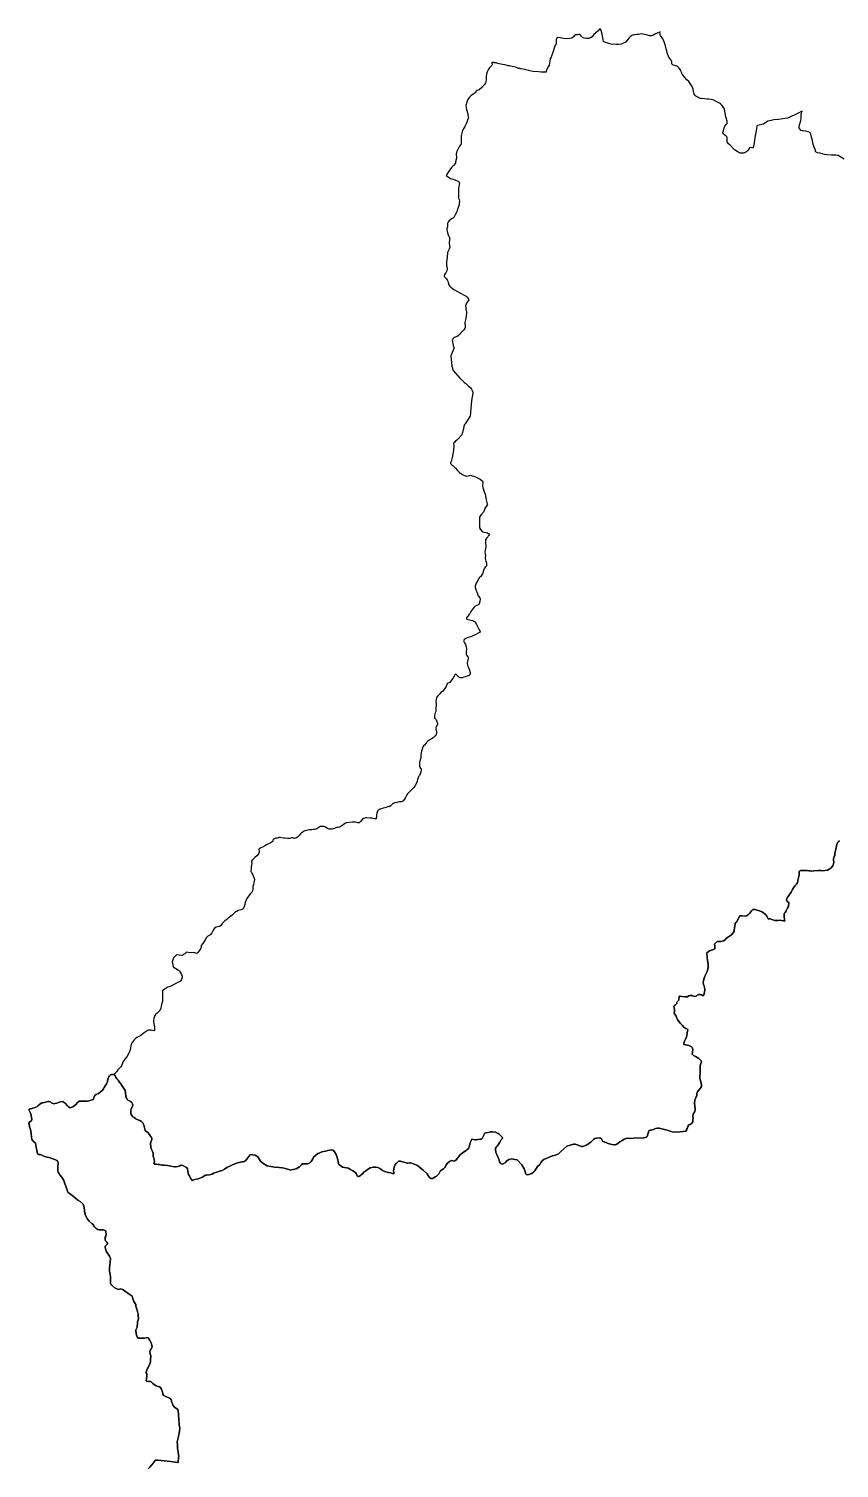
# Model space of a CAD drawing. Header units: millimetres. Extents: x 163919 to 195198, y 430116 to 478891.
# Drawn here: x 167481 to 176053, y 463672 to 478891 of the extents above; entities that cross this region are included whole.
import ezdxf

# ---------------------------------------------------------------- set-up
doc = ezdxf.new("R2010")
doc.units = ezdxf.units.MM
for name, color, linetype in [('#SK02', 6, 'Continuous'), ('#SK03', 2, 'Continuous'), ('#SK04', 2, 'Continuous')]:
    doc.layers.add(name, color=color, linetype=linetype)

msp = doc.modelspace()

# ---------------------------------------------------------------- linework, layer by layer
at = {"layer": '#SK02'}
msp.add_lwpolyline([(176056, 470306), (176047, 470300), (176039, 470292), (176033, 470277), (176026, 470253), (176014, 470201), (176008, 470174), (176005, 470152), (176001, 470138), (175992, 470116), (175992, 470103), (175995, 470078), (175992, 470063), (175984, 470040), (175969, 470019), (175947, 470005), (175929, 469996), (175905, 469990), (175881, 469988), (175857, 469991), (175832, 469992), (175786, 469987), (175764, 469986), (175746, 469987), (175732, 469989), (175714, 469992), (175679, 469992), (175645, 469992), (175635, 469989), (175630, 469982), (175630, 469963), (175629, 469941), (175619, 469904), (175612, 469861), (175601, 469846), (175583, 469828), (175570, 469808), (175559, 469790), (175545, 469761), (175520, 469727), (175502, 469704), (175497, 469683), (175501, 469665), (175521, 469653), (175518, 469612), (175507, 469592), (175494, 469571), (175491, 469567), (175483, 469547), (175472, 469538), (175469, 469530), (175469, 469524), (175472, 469502), (175475, 469475), (175478, 469457), (175463, 469461), (175444, 469464), (175429, 469466), (175408, 469464), (175371, 469464), (175342, 469473), (175321, 469479), (175304, 469481), (175300, 469481), (175295, 469494), (175288, 469509), (175270, 469530), (175257, 469542), (175236, 469556), (175211, 469565), (175196, 469569), (175164, 469578), (175151, 469580), (175140, 469578), (175125, 469566), (175117, 469554), (175105, 469536), (175093, 469527), (175090, 469522), (175072, 469511), (175047, 469508), (175023, 469513), (175007, 469514), (175002, 469512), (175000, 469508), (174990, 469493), (174966, 469447), (174960, 469441), (174953, 469431), (174949, 469407), (174943, 469358), (174943, 469348), (174914, 469310), (174883, 469289), (174873, 469284), (174859, 469273), (174846, 469260), (174828, 469248), (174800, 469242), (174777, 469242), (174767, 469241), (174759, 469237), (174747, 469228), (174737, 469217), (174735, 469213), (174736, 469191), (174736, 469164), (174724, 469158), (174701, 469150), (174690, 469146), (174680, 469142), (174666, 469131), (174654, 469122), (174652, 469113), (174652, 469099), (174656, 469086), (174656, 469070), (174659, 469046), (174666, 468997), (174667, 468966), (174665, 468950), (174658, 468924), (174633, 468874), (174622, 468843), (174616, 468823), (174613, 468808), (174616, 468788), (174625, 468770), (174629, 468762), (174630, 468725), (174622, 468672), (174615, 468667), (174596, 468676), (174590, 468679), (174582, 468681), (174578, 468682), (174569, 468681), (174561, 468678), (174552, 468672), (174536, 468658), (174511, 468663), (174496, 468669), (174476, 468669), (174463, 468666), (174443, 468657), (174424, 468657), (174391, 468659), (174362, 468664), (174359, 468663), (174356, 468622), (174333, 468596), (174337, 468591), (174334, 468586), (174327, 468578), (174321, 468572), (174310, 468564), (174307, 468561), (174305, 468557), (174304, 468554), (174304, 468553), (174311, 468525), (174311, 468518), (174310, 468499), (174308, 468492), (174306, 468485), (174327, 468453), (174335, 468429), (174343, 468416), (174357, 468395), (174374, 468375), (174395, 468352), (174411, 468335), (174429, 468322), (174451, 468309), (174448, 468288), (174446, 468278), (174441, 468245), (174432, 468216), (174425, 468203), (174415, 468186), (174409, 468165), (174409, 468153), (174428, 468149), (174463, 468142), (174489, 468129), (174501, 468117), (174503, 468094), (174501, 468076), (174498, 468051), (174503, 468043), (174512, 468036), (174532, 468025), (174551, 468015), (174569, 468004), (174583, 467991), (174596, 467975), (174592, 467961), (174583, 467930), (174583, 467918), (174583, 467863), (174581, 467845), (174577, 467821), (174577, 467807), (174579, 467791), (174585, 467773), (174593, 467740), (174597, 467723), (174595, 467708), (174584, 467686), (174560, 467662), (174554, 467651), (174548, 467635), (174546, 467621), (174542, 467604), (174536, 467591), (174525, 467564), (174521, 467533), (174526, 467501), (174531, 467468), (174525, 467444), (174509, 467414), (174504, 467392), (174507, 467370), (174506, 467355), (174506, 467334), (174493, 467321), (174477, 467308), (174462, 467302), (174451, 467286), (174447, 467270), (174439, 467252), (174436, 467241), (174431, 467237), (174424, 467236), (174404, 467234), (174369, 467228), (174338, 467227), (174287, 467229), (174234, 467246), (174176, 467260), (174148, 467267), (174130, 467268), (174111, 467263), (174088, 467255), (174063, 467248), (174052, 467245), (174045, 467244), (174040, 467240), (174031, 467216), (174021, 467180), (174016, 467173), (173988, 467164), (173879, 467163), (173837, 467160), (173817, 467161), (173799, 467159), (173780, 467152), (173754, 467135), (173734, 467122), (173711, 467106), (173694, 467096), (173682, 467091), (173675, 467090), (173647, 467095), (173609, 467106), (173549, 467129), (173544, 467142), (173538, 467154), (173529, 467163), (173515, 467164), (173485, 467163), (173468, 467158), (173455, 467148), (173431, 467124), (173390, 467094), (173353, 467076), (173338, 467072), (173327, 467074), (173299, 467086), (173285, 467091), (173272, 467096), (173261, 467099), (173241, 467098), (173221, 467093), (173182, 467082), (173167, 467075), (173109, 467021), (173083, 466997), (173052, 466983), (173022, 466974), (173002, 466967), (172953, 466948), (172927, 466935), (172914, 466925), (172902, 466909), (172887, 466884), (172863, 466861), (172832, 466816), (172819, 466801), (172801, 466787), (172758, 466774), (172741, 466776), (172736, 466796), (172719, 466838), (172697, 466879), (172646, 466932), (172621, 466937), (172589, 466943), (172558, 466938), (172533, 466918), (172523, 466904), (172500, 466891), (172491, 466888), (172479, 466889), (172470, 466893), (172466, 466900), (172460, 466910), (172452, 466939), (172441, 466964), (172431, 466988), (172421, 467011), (172418, 467042), (172419, 467055), (172424, 467066), (172435, 467079), (172462, 467118), (172475, 467140), (172487, 467155), (172490, 467165), (172489, 467173), (172474, 467186), (172455, 467203), (172447, 467211), (172419, 467224), (172387, 467229), (172364, 467228), (172342, 467223), (172316, 467217), (172306, 467215), (172297, 467207), (172293, 467192), (172285, 467171), (172277, 467159), (172271, 467151), (172254, 467153), (172230, 467149), (172212, 467146), (172201, 467145), (172186, 467147), (172166, 467153), (172164, 467145), (172156, 467126), (172151, 467113), (172142, 467082), (172140, 467071), (172134, 467057), (172113, 467037), (172108, 467032), (172069, 467006), (172039, 466981), (172019, 466955), (171999, 466931), (171989, 466923), (171978, 466920), (171965, 466922), (171953, 466925), (171944, 466923), (171932, 466916), (171906, 466895), (171895, 466881), (171887, 466864), (171880, 466852), (171867, 466838), (171841, 466821), (171832, 466813), (171825, 466800), (171817, 466784), (171792, 466760), (171780, 466752), (171764, 466741), (171756, 466736), (171742, 466736), (171732, 466737), (171717, 466751), (171712, 466757), (171693, 466784), (171654, 466822), (171615, 466857), (171606, 466863), (171586, 466876), (171567, 466883), (171546, 466892), (171531, 466898), (171520, 466900), (171510, 466900), (171490, 466897), (171480, 466898), (171461, 466905), (171433, 466913), (171413, 466919), (171405, 466920), (171394, 466919), (171389, 466915), (171371, 466896), (171353, 466877), (171344, 466854), (171340, 466818), (171343, 466794), (171342, 466784), (171327, 466790), (171310, 466794), (171287, 466798), (171258, 466805), (171228, 466815), (171223, 466819), (171205, 466834), (171194, 466841), (171172, 466850), (171150, 466854), (171136, 466856), (171125, 466855), (171111, 466853), (171092, 466848), (171074, 466836), (171047, 466817), (171026, 466802), (171009, 466786), (170997, 466775), (170988, 466766), (170980, 466761), (170970, 466757), (170965, 466756), (170955, 466763), (170947, 466782), (170935, 466798), (170910, 466817), (170884, 466832), (170861, 466843), (170843, 466848), (170819, 466852), (170799, 466857), (170780, 466871), (170759, 466885), (170757, 466893), (170754, 466911), (170750, 466932), (170744, 466956), (170733, 466989), (170713, 467019), (170700, 467036), (170688, 467038), (170667, 467034), (170643, 467030), (170621, 467024), (170582, 467016), (170553, 467005), (170540, 466998), (170518, 466983), (170494, 466960), (170486, 466943), (170476, 466926), (170467, 466915), (170455, 466902), (170448, 466896), (170441, 466893), (170429, 466892), (170416, 466892), (170397, 466892), (170377, 466891), (170372, 466889), (170365, 466881), (170344, 466858), (170308, 466836), (170276, 466831), (170259, 466826), (170251, 466825), (170242, 466827), (170231, 466831), (170194, 466842), (170183, 466846), (170161, 466849), (170128, 466851), (170082, 466854), (170041, 466862), (170001, 466871), (169955, 466898), (169932, 466918), (169921, 466937), (169902, 466966), (169874, 466983), (169848, 466986), (169835, 466988), (169822, 466984), (169805, 466965), (169775, 466927), (169760, 466916), (169748, 466912), (169733, 466910), (169707, 466905), (169689, 466900), (169642, 466885), (169615, 466871), (169577, 466850), (169552, 466835), (169528, 466820), (169517, 466817), (169508, 466816), (169470, 466804), (169446, 466797), (169434, 466791), (169420, 466782), (169389, 466775), (169364, 466771), (169351, 466770), (169344, 466766), (169330, 466756), (169318, 466749), (169290, 466738), (169272, 466732), (169253, 466728), (169225, 466720), (169214, 466715), (169208, 466714), (169202, 466724), (169192, 466740), (169181, 466762), (169172, 466779), (169167, 466792), (169163, 466809), (169158, 466836), (169152, 466847), (169143, 466856), (169118, 466869), (169106, 466874), (169095, 466876), (169089, 466875), (169080, 466871), (169056, 466861), (169034, 466858), (169021, 466859), (168982, 466867), (168947, 466873), (168915, 466876), (168891, 466878), (168875, 466880), (168865, 466882), (168850, 466884), (168833, 466886), (168824, 466887), (168813, 466886), (168807, 466886), (168807, 466900), (168809, 466917), (168808, 466934), (168806, 466942), (168801, 466956), (168798, 466974), (168797, 466991), (168795, 467005), (168791, 467021), (168784, 467034), (168777, 467053), (168773, 467065), (168771, 467077), (168768, 467099), (168769, 467109), (168772, 467118), (168780, 467137), (168783, 467150), (168783, 467157), (168778, 467168), (168769, 467183), (168754, 467205), (168743, 467219), (168739, 467225), (168729, 467230), (168717, 467239), (168713, 467243), (168706, 467270), (168703, 467284), (168701, 467294), (168696, 467308), (168690, 467321), (168681, 467332), (168674, 467338), (168657, 467347), (168636, 467356), (168615, 467366), (168609, 467369), (168595, 467380), (168582, 467389), (168570, 467400), (168562, 467418), (168559, 467431), (168559, 467447), (168560, 467456), (168564, 467469), (168571, 467486), (168580, 467507), (168579, 467524), (168576, 467531), (168570, 467538), (168560, 467547), (168552, 467553), (168542, 467558), (168530, 467565), (168523, 467572), (168514, 467589), (168509, 467600), (168507, 467613), (168505, 467630), (168503, 467650), (168501, 467662), (168499, 467667), (168479, 467697), (168465, 467717), (168454, 467736), (168438, 467758), (168426, 467774), (168414, 467789), (168403, 467806), (168393, 467822), (168383, 467835), (168356, 467834), (168346, 467830), (168336, 467820), (168327, 467810), (168320, 467796), (168316, 467784), (168312, 467761), (168308, 467743), (168303, 467735), (168279, 467696), (168272, 467684), (168258, 467666), (168217, 467633), (168193, 467622), (168183, 467615), (168170, 467592), (168166, 467578), (168164, 467571), (168136, 467562), (168118, 467557), (168099, 467553), (168057, 467553), (168036, 467554), (168017, 467552), (168000, 467544), (167974, 467514), (167948, 467494), (167926, 467485), (167917, 467481), (167911, 467486), (167902, 467493), (167891, 467505), (167866, 467532), (167846, 467547), (167838, 467549), (167813, 467545), (167776, 467533), (167756, 467528), (167750, 467526), (167725, 467531), (167713, 467541), (167700, 467551), (167683, 467548), (167658, 467542), (167631, 467537), (167618, 467534), (167612, 467531), (167595, 467519), (167577, 467503), (167565, 467492), (167556, 467488), (167536, 467481), (167512, 467476), (167494, 467472), (167485, 467466), (167483, 467461), (167484, 467454), (167491, 467440), (167501, 467418), (167510, 467382), (167512, 467362), (167512, 467354), (167503, 467343), (167487, 467331), (167481, 467321), (167481, 467312), (167487, 467294), (167490, 467281), (167494, 467264), (167501, 467241), (167506, 467208), (167509, 467180), (167510, 467164), (167512, 467150), (167525, 467133), (167552, 467108), (167560, 467066), (167565, 467035), (167570, 467009), (167576, 466992), (167580, 466988), (167601, 466988), (167625, 466978), (167648, 466967), (167675, 466960), (167708, 466954), (167725, 466948), (167758, 466938), (167778, 466926), (167781, 466924), (167791, 466905), (167793, 466900), (167791, 466888), (167787, 466871), (167787, 466849), (167790, 466816), (167793, 466802), (167801, 466788), (167810, 466773), (167832, 466748), (167849, 466722), (167856, 466705), (167864, 466678), (167872, 466654), (167883, 466623), (167895, 466592), (167912, 466578), (167949, 466550), (167975, 466529), (168000, 466505), (168023, 466492), (168056, 466465), (168067, 466432), (168072, 466389), (168082, 466344), (168098, 466314), (168103, 466307), (168119, 466286), (168152, 466257), (168164, 466247), (168167, 466239), (168175, 466223), (168191, 466209), (168213, 466198), (168227, 466194), (168247, 466191), (168271, 466191), (168292, 466183), (168296, 466181), (168297, 466172), (168299, 466150), (168295, 466127), (168290, 466114), (168289, 466102), (168290, 466086), (168294, 466077), (168306, 466063), (168313, 466050), (168316, 466044), (168311, 466040), (168291, 466022), (168289, 466014), (168289, 466005), (168291, 465993), (168299, 465967), (168315, 465946), (168329, 465926), (168336, 465915), (168344, 465890), (168343, 465856), (168338, 465819), (168336, 465799), (168334, 465778), (168336, 465756), (168342, 465721), (168347, 465699), (168347, 465684), (168345, 465664), (168344, 465637), (168345, 465627), (168351, 465613), (168358, 465606), (168383, 465583), (168418, 465564), (168427, 465563), (168439, 465566), (168452, 465569), (168473, 465563), (168481, 465557), (168503, 465541), (168541, 465514), (168565, 465497), (168575, 465490), (168585, 465457), (168590, 465441), (168599, 465425), (168612, 465403), (168615, 465387), (168621, 465363), (168628, 465342), (168637, 465301), (168639, 465283), (168641, 465257), (168642, 465252), (168638, 465240), (168632, 465221), (168631, 465211), (168631, 465200), (168629, 465181), (168627, 465163), (168617, 465142), (168615, 465129), (168618, 465098), (168620, 465080), (168626, 465063), (168637, 465046), (168648, 465046), (168703, 465048), (168722, 465051), (168741, 465054), (168747, 465046), (168759, 465029), (168774, 464997), (168783, 464972), (168787, 464957), (168782, 464948), (168772, 464932), (168764, 464918), (168763, 464906), (168766, 464882), (168771, 464860), (168769, 464816), (168768, 464796), (168761, 464777), (168742, 464736), (168738, 464728), (168727, 464703), (168722, 464686), (168724, 464681), (168728, 464670), (168728, 464652), (168728, 464644), (168725, 464618), (168722, 464596), (168727, 464593), (168752, 464591), (168772, 464590), (168776, 464585), (168790, 464570), (168809, 464555), (168830, 464543), (168838, 464539), (168867, 464532), (168885, 464508), (168899, 464467), (168900, 464454), (168909, 464441), (168943, 464424), (168973, 464414), (168977, 464408), (168988, 464394), (168993, 464372), (169006, 464341), (169021, 464319), (169044, 464303), (169059, 464292), (169060, 464283), (169063, 464239), (169069, 464184), (169073, 464150), (169073, 464132), (169076, 464113), (169078, 464103), (169074, 464061), (169062, 463995), (169052, 463952), (169051, 463940), (169053, 463925), (169055, 463883), (169060, 463843), (169066, 463815), (169069, 463805), (169066, 463781), (169062, 463741), (169061, 463733), (169056, 463734), (168979, 463745), (168912, 463750), (168881, 463753), (168845, 463757), (168828, 463759), (168821, 463756), (168797, 463725), (168780, 463704), (168762, 463685), (168744, 463667)], dxfattribs=at)
at = {"layer": '#SK03', "ltscale": 10}
msp.add_lwpolyline([(168744, 463667), (168762, 463685), (168780, 463704), (168797, 463725), (168821, 463756), (168828, 463759), (168845, 463757), (168881, 463753), (168912, 463750), (168979, 463745), (169056, 463734), (169061, 463733), (169062, 463741), (169066, 463781), (169069, 463805), (169066, 463815), (169060, 463843), (169055, 463883), (169053, 463925), (169051, 463940), (169052, 463952), (169062, 463995), (169074, 464061), (169078, 464103), (169076, 464113), (169073, 464132), (169073, 464150), (169069, 464184), (169063, 464239), (169060, 464283), (169059, 464292), (169021, 464319), (169006, 464341), (168993, 464372), (168988, 464394), (168977, 464408), (168973, 464414), (168943, 464424), (168909, 464441), (168900, 464454), (168899, 464467), (168885, 464508), (168867, 464532), (168838, 464539), (168830, 464543), (168809, 464555), (168790, 464570), (168776, 464585), (168772, 464590), (168752, 464591), (168727, 464593), (168722, 464596), (168725, 464618), (168728, 464644), (168728, 464652), (168728, 464670), (168724, 464681), (168722, 464686), (168727, 464703), (168738, 464728), (168742, 464736), (168761, 464777), (168768, 464796), (168769, 464816), (168771, 464860), (168766, 464882), (168763, 464906), (168764, 464918), (168782, 464948), (168787, 464957), (168783, 464972), (168774, 464997), (168759, 465029), (168747, 465046), (168741, 465054), (168722, 465051), (168703, 465048), (168648, 465046), (168637, 465046), (168626, 465063), (168620, 465080), (168618, 465098), (168615, 465129), (168617, 465142), (168627, 465163), (168629, 465181), (168631, 465200), (168631, 465211), (168632, 465221), (168638, 465240), (168642, 465252), (168641, 465257), (168639, 465283), (168637, 465301), (168628, 465342), (168621, 465363), (168615, 465387), (168612, 465403), (168599, 465425), (168590, 465441), (168585, 465457), (168575, 465490), (168565, 465497), (168541, 465514), (168503, 465541), (168481, 465557), (168473, 465563), (168452, 465569), (168439, 465566), (168427, 465563), (168418, 465564), (168383, 465583), (168358, 465606), (168351, 465613), (168345, 465627), (168344, 465637), (168345, 465664), (168347, 465684), (168347, 465699), (168342, 465721), (168336, 465756), (168334, 465778), (168336, 465799), (168338, 465819), (168343, 465856), (168344, 465890), (168336, 465915), (168329, 465926), (168315, 465946), (168299, 465967), (168291, 465993), (168289, 466005), (168289, 466014), (168291, 466022), (168311, 466040), (168316, 466044), (168313, 466050), (168306, 466063), (168294, 466077), (168290, 466086), (168289, 466102), (168290, 466114), (168295, 466127), (168299, 466150), (168297, 466172), (168296, 466181), (168292, 466183), (168271, 466191), (168247, 466191), (168227, 466194), (168213, 466198), (168191, 466209), (168175, 466223), (168167, 466239), (168164, 466247), (168152, 466257), (168119, 466286), (168103, 466307), (168098, 466314), (168082, 466344), (168072, 466389), (168067, 466432), (168056, 466465), (168023, 466492), (168000, 466505), (167975, 466529), (167949, 466550), (167912, 466578), (167895, 466592), (167883, 466623), (167872, 466654), (167864, 466678), (167856, 466705), (167849, 466722), (167832, 466748), (167810, 466773), (167801, 466788), (167793, 466802), (167790, 466816), (167787, 466849), (167787, 466871), (167791, 466888), (167793, 466900), (167781, 466924), (167778, 466926), (167758, 466938), (167725, 466948), (167708, 466954), (167675, 466960), (167648, 466967), (167625, 466978), (167601, 466988), (167580, 466988), (167576, 466992), (167570, 467009), (167565, 467035), (167560, 467066), (167552, 467108), (167525, 467133), (167512, 467150), (167510, 467164), (167509, 467180), (167506, 467208), (167501, 467241), (167494, 467264), (167490, 467281), (167487, 467294), (167481, 467312), (167481, 467321), (167487, 467331), (167503, 467343), (167512, 467354), (167512, 467362), (167510, 467382), (167501, 467418), (167491, 467440), (167484, 467454), (167483, 467461), (167485, 467466), (167494, 467472), (167512, 467476), (167536, 467481), (167565, 467492), (167577, 467503), (167595, 467519), (167612, 467531), (167618, 467534), (167631, 467537), (167658, 467542), (167683, 467548), (167700, 467551), (167713, 467541), (167725, 467531), (167750, 467526), (167756, 467528), (167776, 467533), (167813, 467545), (167838, 467549), (167846, 467547), (167866, 467532), (167891, 467505), (167902, 467493), (167911, 467486), (167917, 467481), (167926, 467485), (167948, 467494), (167974, 467514), (168000, 467544), (168017, 467552), (168036, 467554), (168057, 467553), (168099, 467553), (168118, 467557), (168136, 467562), (168164, 467571), (168166, 467578), (168170, 467592), (168183, 467615), (168193, 467622), (168217, 467633), (168258, 467666), (168272, 467684), (168279, 467696), (168303, 467735), (168308, 467743), (168312, 467761), (168316, 467784), (168320, 467796), (168327, 467810), (168336, 467820), (168346, 467830), (168356, 467834), (168383, 467835), (168393, 467822), (168403, 467806), (168414, 467789), (168426, 467774), (168438, 467758), (168454, 467736), (168465, 467717), (168479, 467697), (168499, 467667), (168501, 467662), (168503, 467650), (168505, 467630), (168507, 467613), (168509, 467600), (168514, 467589), (168523, 467572), (168530, 467565), (168542, 467558), (168552, 467553), (168560, 467547), (168570, 467538), (168576, 467531), (168579, 467524), (168580, 467507), (168571, 467486), (168564, 467469), (168560, 467456), (168559, 467447), (168559, 467431), (168562, 467418), (168570, 467400), (168582, 467389), (168595, 467380), (168609, 467369), (168615, 467366), (168636, 467356), (168657, 467347), (168674, 467338), (168681, 467332), (168690, 467321), (168696, 467308), (168701, 467294), (168703, 467284), (168706, 467270), (168713, 467243), (168717, 467239), (168729, 467230), (168739, 467225), (168743, 467219), (168754, 467205), (168769, 467183), (168778, 467168), (168783, 467157), (168783, 467150), (168780, 467137), (168772, 467118), (168769, 467109), (168768, 467099), (168771, 467077), (168773, 467065), (168777, 467053), (168784, 467034), (168791, 467021), (168795, 467005), (168797, 466991), (168798, 466974), (168801, 466956), (168806, 466942), (168808, 466934), (168809, 466917), (168807, 466900), (168807, 466886), (168813, 466886), (168824, 466887), (168833, 466886), (168850, 466884), (168865, 466882), (168875, 466880), (168891, 466878), (168915, 466876), (168947, 466873), (168982, 466867), (169021, 466859), (169034, 466858), (169056, 466861), (169080, 466871), (169089, 466875), (169095, 466876), (169106, 466874), (169118, 466869), (169143, 466856), (169152, 466847), (169158, 466836), (169163, 466809), (169167, 466792), (169172, 466779), (169181, 466762), (169192, 466740), (169202, 466724), (169208, 466714), (169214, 466715), (169225, 466720), (169253, 466728), (169272, 466732), (169290, 466738), (169318, 466749), (169330, 466756), (169344, 466766), (169351, 466770), (169364, 466771), (169389, 466775), (169420, 466782), (169434, 466791), (169446, 466797), (169470, 466804), (169508, 466816), (169517, 466817), (169528, 466820), (169552, 466835), (169577, 466850), (169615, 466871), (169642, 466885), (169689, 466900), (169707, 466905), (169733, 466910), (169748, 466912), (169760, 466916), (169775, 466927), (169805, 466965), (169822, 466984), (169835, 466988), (169848, 466986), (169874, 466983), (169902, 466966), (169921, 466937), (169932, 466918), (169955, 466898), (170001, 466871), (170041, 466862), (170082, 466854), (170128, 466851), (170161, 466849), (170183, 466846), (170194, 466842), (170231, 466831), (170242, 466827), (170251, 466825), (170259, 466826), (170276, 466831), (170308, 466836), (170344, 466858), (170365, 466881), (170372, 466889), (170377, 466891), (170397, 466892), (170416, 466892), (170429, 466892), (170441, 466893), (170448, 466896), (170455, 466902), (170467, 466915), (170476, 466926), (170486, 466943), (170494, 466960), (170518, 466983), (170540, 466998), (170553, 467005), (170582, 467016), (170621, 467024), (170643, 467030), (170667, 467034), (170688, 467038), (170700, 467036), (170713, 467019), (170733, 466989), (170744, 466956), (170750, 466932), (170754, 466911), (170757, 466893), (170759, 466885), (170780, 466871), (170799, 466857), (170819, 466852), (170843, 466848), (170861, 466843), (170884, 466832), (170910, 466817), (170935, 466798), (170947, 466782), (170955, 466763), (170965, 466756), (170970, 466757), (170980, 466761), (170988, 466766), (170997, 466775), (171009, 466786), (171026, 466802), (171047, 466817), (171074, 466836), (171092, 466848), (171111, 466853), (171125, 466855), (171136, 466856), (171150, 466854), (171172, 466850), (171194, 466841), (171205, 466834), (171223, 466819), (171228, 466815), (171258, 466805), (171287, 466798), (171310, 466794), (171327, 466790), (171342, 466784), (171343, 466794), (171340, 466818), (171344, 466854), (171353, 466877), (171371, 466896), (171389, 466915), (171394, 466919), (171405, 466920), (171413, 466919), (171433, 466913), (171461, 466905), (171480, 466898), (171490, 466897), (171510, 466900), (171520, 466900), (171531, 466898), (171546, 466892), (171567, 466883), (171586, 466876), (171606, 466863), (171615, 466857), (171654, 466822), (171693, 466784), (171712, 466757), (171717, 466751), (171732, 466737), (171742, 466736), (171756, 466736), (171764, 466741), (171780, 466752), (171792, 466760), (171817, 466784), (171825, 466800), (171832, 466813), (171841, 466821), (171867, 466838), (171880, 466852), (171887, 466864), (171895, 466881), (171906, 466895), (171932, 466916), (171944, 466923), (171953, 466925), (171965, 466922), (171978, 466920), (171989, 466923), (171999, 466931), (172019, 466955), (172039, 466981), (172069, 467006), (172108, 467032), (172113, 467037), (172134, 467057), (172140, 467071), (172142, 467082), (172151, 467113), (172156, 467126), (172164, 467145), (172166, 467153), (172186, 467147), (172201, 467145), (172212, 467146), (172230, 467149), (172254, 467153), (172271, 467151), (172277, 467159), (172285, 467171), (172293, 467192), (172297, 467207), (172306, 467215), (172316, 467217), (172342, 467223), (172364, 467228), (172387, 467229), (172419, 467224), (172447, 467211), (172455, 467203), (172474, 467186), (172489, 467173), (172490, 467165), (172487, 467155), (172475, 467140), (172462, 467118), (172435, 467079), (172424, 467066), (172419, 467055), (172418, 467042), (172421, 467011), (172431, 466988), (172441, 466964), (172452, 466939), (172460, 466910), (172466, 466900), (172470, 466893), (172479, 466889), (172491, 466888), (172500, 466891), (172523, 466904), (172533, 466918), (172558, 466938), (172589, 466943), (172621, 466937), (172646, 466932), (172697, 466879), (172719, 466838), (172736, 466796), (172741, 466776), (172758, 466774), (172801, 466787), (172819, 466801), (172832, 466816), (172863, 466861), (172887, 466884), (172902, 466909), (172914, 466925), (172927, 466935), (172953, 466948), (173002, 466967), (173022, 466974), (173052, 466983), (173083, 466997), (173109, 467021), (173167, 467075), (173182, 467082), (173221, 467093), (173241, 467098), (173261, 467099), (173272, 467096), (173285, 467091), (173299, 467086), (173327, 467074), (173338, 467072), (173353, 467076), (173390, 467094), (173431, 467124), (173455, 467148), (173468, 467158), (173485, 467163), (173515, 467164), (173529, 467163), (173538, 467154), (173544, 467142), (173549, 467129), (173609, 467106), (173647, 467095), (173675, 467090), (173682, 467091), (173694, 467096), (173711, 467106), (173734, 467122), (173754, 467135), (173780, 467152), (173799, 467159), (173817, 467161), (173837, 467160), (173879, 467163), (173988, 467164), (174016, 467173), (174021, 467180), (174031, 467216), (174040, 467240), (174045, 467244), (174052, 467245), (174063, 467248), (174088, 467255), (174111, 467263), (174130, 467268), (174148, 467267), (174176, 467260), (174234, 467246), (174287, 467229), (174338, 467227), (174369, 467228), (174404, 467234), (174424, 467236), (174431, 467237), (174436, 467241), (174439, 467252), (174447, 467270), (174451, 467286), (174462, 467302), (174477, 467308), (174493, 467321), (174506, 467334), (174506, 467355), (174507, 467370), (174504, 467392), (174509, 467414), (174525, 467444), (174531, 467468), (174526, 467501), (174521, 467533), (174525, 467564), (174536, 467591), (174542, 467604), (174546, 467621), (174548, 467635), (174554, 467651), (174560, 467662), (174584, 467686), (174595, 467708), (174597, 467723), (174593, 467740), (174585, 467773), (174579, 467791), (174577, 467807), (174577, 467821), (174581, 467845), (174583, 467863), (174583, 467918), (174583, 467930), (174592, 467961), (174596, 467975), (174583, 467991), (174569, 468004), (174551, 468015), (174532, 468025), (174512, 468036), (174503, 468043), (174498, 468051), (174501, 468076), (174503, 468094), (174501, 468117), (174489, 468129), (174463, 468142), (174428, 468149), (174409, 468153), (174409, 468165), (174415, 468186), (174425, 468203), (174432, 468216), (174441, 468245), (174446, 468278), (174448, 468288), (174451, 468309), (174429, 468322), (174411, 468335), (174395, 468352), (174374, 468375), (174357, 468395), (174343, 468416), (174335, 468429), (174327, 468453), (174306, 468485), (174308, 468492), (174310, 468499), (174311, 468518), (174311, 468525), (174304, 468553), (174304, 468554), (174305, 468557), (174307, 468561), (174310, 468564), (174321, 468572), (174327, 468578), (174334, 468586), (174337, 468591), (174333, 468596), (174356, 468622), (174359, 468663), (174362, 468664), (174391, 468659), (174424, 468657), (174443, 468657), (174463, 468666), (174476, 468669), (174496, 468669), (174511, 468663), (174536, 468658), (174552, 468672), (174561, 468678), (174569, 468681), (174578, 468682), (174582, 468681), (174590, 468679), (174596, 468676), (174615, 468667), (174622, 468672), (174630, 468725), (174629, 468762), (174625, 468770), (174616, 468788), (174613, 468808), (174616, 468823), (174622, 468843), (174633, 468874), (174658, 468924), (174665, 468950), (174667, 468966), (174666, 468997), (174659, 469046), (174656, 469070), (174656, 469086), (174652, 469099), (174652, 469113), (174654, 469122), (174666, 469131), (174680, 469142), (174690, 469146), (174701, 469150), (174724, 469158), (174736, 469164), (174736, 469191), (174735, 469213), (174737, 469217), (174747, 469228), (174759, 469237), (174767, 469241), (174777, 469242), (174800, 469242), (174828, 469248), (174846, 469260), (174859, 469273), (174873, 469284), (174883, 469289), (174914, 469310), (174943, 469348), (174943, 469358), (174949, 469407), (174953, 469431), (174960, 469441), (174966, 469447), (174990, 469493), (175000, 469508), (175002, 469512), (175007, 469514), (175023, 469513), (175047, 469508), (175072, 469511), (175090, 469522), (175093, 469527), (175105, 469536), (175117, 469554), (175125, 469566), (175140, 469578), (175151, 469580), (175164, 469578), (175196, 469569), (175211, 469565), (175236, 469556), (175257, 469542), (175270, 469530), (175288, 469509), (175295, 469494), (175300, 469481), (175304, 469481), (175321, 469479), (175342, 469473), (175371, 469464), (175408, 469464), (175429, 469466), (175444, 469464), (175463, 469461), (175478, 469457), (175475, 469475), (175472, 469502), (175469, 469524), (175469, 469530), (175472, 469538), (175483, 469547), (175491, 469567), (175494, 469571), (175507, 469592), (175518, 469612), (175521, 469653), (175501, 469665), (175497, 469683), (175502, 469704), (175520, 469727), (175545, 469761), (175559, 469790), (175570, 469808), (175583, 469828), (175601, 469846), (175612, 469861), (175619, 469904), (175629, 469941), (175630, 469963), (175630, 469982), (175635, 469989), (175645, 469992), (175679, 469992), (175714, 469992), (175732, 469989), (175746, 469987), (175764, 469986), (175786, 469987), (175832, 469992), (175857, 469991), (175881, 469988), (175905, 469990), (175929, 469996), (175947, 470005), (175969, 470019), (175984, 470040), (175992, 470063), (175995, 470078), (175992, 470103), (175992, 470116), (176001, 470138), (176005, 470152), (176008, 470174), (176014, 470201), (176026, 470253), (176033, 470277), (176039, 470292), (176047, 470300), (176056, 470306)], dxfattribs=at)
at = {"layer": '#SK04'}
msp.add_lwpolyline([(176106, 477514), (176042, 477550), (176035, 477552), (176016, 477555), (175999, 477555), (175970, 477556), (175919, 477558), (175898, 477562), (175848, 477576), (175825, 477580), (175810, 477585), (175803, 477594), (175801, 477610), (175789, 477635), (175778, 477671), (175767, 477723), (175760, 477744), (175752, 477778), (175747, 477789), (175741, 477794), (175724, 477802), (175698, 477809), (175673, 477811), (175661, 477813), (175648, 477817), (175640, 477825), (175635, 477832), (175629, 477845), (175629, 477858), (175634, 477876), (175641, 477896), (175646, 477922), (175649, 477942), (175650, 477965), (175652, 477988), (175654, 477998), (175657, 478011), (175660, 478019), (175651, 478017), (175626, 478003), (175611, 477995), (175522, 477952), (175503, 477944), (175410, 477933), (175361, 477928), (175320, 477918), (175297, 477913), (175251, 477883), (175222, 477876), (175205, 477873), (175187, 477868), (175182, 477864), (175180, 477857), (175173, 477814), (175168, 477777), (175161, 477742), (175153, 477685), (175148, 477650), (175144, 477636), (175141, 477631), (175139, 477631), (175130, 477632), (175113, 477636), (175104, 477632), (175099, 477626), (175089, 477607), (175077, 477593), (175067, 477586), (175044, 477577), (175022, 477575), (175006, 477576), (174974, 477594), (174946, 477612), (174898, 477660), (174883, 477673), (174874, 477684), (174869, 477697), (174868, 477724), (174868, 477738), (174864, 477748), (174854, 477758), (174842, 477765), (174827, 477781), (174823, 477787), (174823, 477793), (174829, 477813), (174835, 477842), (174844, 477861), (174855, 477875), (174864, 477885), (174867, 477891), (174867, 477915), (174855, 477960), (174848, 477999), (174838, 478045), (174822, 478069), (174812, 478084), (174799, 478098), (174787, 478106), (174760, 478120), (174726, 478135), (174697, 478143), (174669, 478147), (174658, 478148), (174629, 478151), (174593, 478152), (174581, 478155), (174552, 478170), (174535, 478178), (174526, 478184), (174522, 478194), (174515, 478213), (174510, 478229), (174507, 478254), (174500, 478272), (174490, 478291), (174485, 478301), (174471, 478323), (174464, 478332), (174441, 478351), (174420, 478374), (174408, 478391), (174397, 478407), (174383, 478434), (174376, 478448), (174364, 478470), (174354, 478483), (174346, 478490), (174336, 478496), (174323, 478500), (174313, 478503), (174300, 478505), (174289, 478510), (174286, 478514), (174283, 478521), (174282, 478530), (174281, 478543), (174275, 478558), (174261, 478576), (174252, 478591), (174236, 478625), (174221, 478678), (174212, 478720), (174201, 478751), (174188, 478786), (174182, 478794), (174170, 478809), (174163, 478820), (174159, 478827), (174158, 478838), (174157, 478851), (174158, 478858), (174128, 478846), (174103, 478835), (174080, 478821), (174068, 478816), (174048, 478817), (174025, 478823), (174001, 478830), (173976, 478835), (173957, 478836), (173929, 478831), (173912, 478829), (173891, 478828), (173883, 478828), (173868, 478823), (173859, 478818), (173843, 478807), (173829, 478793), (173813, 478773), (173793, 478750), (173773, 478737), (173745, 478729), (173722, 478723), (173710, 478723), (173693, 478726), (173673, 478727), (173651, 478726), (173627, 478731), (173586, 478746), (173565, 478753), (173560, 478756), (173556, 478775), (173545, 478835), (173534, 478871), (173525, 478889), (173522, 478891), (173518, 478887), (173502, 478869), (173475, 478846), (173457, 478829), (173439, 478807), (173423, 478796), (173400, 478788), (173379, 478789), (173354, 478793), (173337, 478800), (173328, 478809), (173316, 478822), (173311, 478829), (173308, 478830), (173300, 478830), (173286, 478828), (173273, 478827), (173265, 478826), (173261, 478824), (173251, 478815), (173242, 478806), (173224, 478792), (173202, 478787), (173169, 478785), (173136, 478789), (173103, 478794), (173077, 478797), (173066, 478791), (173060, 478774), (173058, 478749), (173059, 478738), (173059, 478731), (173050, 478718), (173045, 478706), (173035, 478674), (173024, 478639), (173015, 478611), (173006, 478592), (172997, 478572), (172991, 478547), (172985, 478507), (172976, 478489), (172958, 478455), (172954, 478439), (172953, 478432), (172902, 478431), (172873, 478434), (172814, 478440), (172782, 478447), (172770, 478450), (172740, 478457), (172732, 478459), (172731, 478459), (172705, 478465), (172686, 478469), (172677, 478471), (172670, 478471), (172662, 478471), (172640, 478480), (172564, 478498), (172553, 478500), (172540, 478502), (172532, 478505), (172515, 478508), (172490, 478514), (172457, 478521), (172442, 478525), (172433, 478527), (172423, 478529), (172414, 478531), (172410, 478531), (172403, 478532), (172399, 478533), (172396, 478534), (172395, 478534), (172393, 478534), (172392, 478534), (172381, 478535), (172377, 478535), (172380, 478522), (172381, 478521), (172382, 478508), (172379, 478503), (172371, 478494), (172352, 478476), (172340, 478458), (172331, 478434), (172324, 478410), (172320, 478387), (172317, 478356), (172315, 478328), (172312, 478320), (172300, 478302), (172274, 478271), (172246, 478247), (172233, 478240), (172224, 478238), (172214, 478232), (172210, 478225), (172201, 478212), (172192, 478206), (172182, 478201), (172157, 478182), (172141, 478168), (172129, 478151), (172119, 478127), (172109, 478104), (172106, 478090), (172105, 478079), (172111, 478039), (172121, 478003), (172129, 477965), (172131, 477955), (172130, 477947), (172126, 477934), (172110, 477894), (172104, 477880), (172094, 477859), (172081, 477840), (172069, 477816), (172058, 477772), (172054, 477755), (172054, 477730), (172054, 477697), (172053, 477680), (172050, 477669), (172038, 477648), (172023, 477621), (172012, 477602), (172006, 477586), (172003, 477567), (172003, 477557), (172004, 477537), (172006, 477523), (171996, 477483), (171993, 477470), (171974, 477447), (171951, 477423), (171918, 477374), (171899, 477347), (171897, 477341), (171905, 477331), (171919, 477321), (171942, 477308), (171971, 477300), (171996, 477290), (172022, 477278), (172034, 477268), (172036, 477260), (172033, 477247), (172032, 477238), (172027, 477208), (172027, 477186), (172025, 477115), (172027, 477100), (172032, 477087), (172036, 477070), (172034, 477051), (172032, 477029), (172016, 476982), (172007, 476956), (171995, 476932), (171978, 476895), (171974, 476892), (171967, 476890), (171953, 476881), (171925, 476857), (171917, 476846), (171912, 476838), (171911, 476834), (171911, 476826), (171910, 476806), (171909, 476796), (171904, 476780), (171903, 476772), (171906, 476751), (171911, 476732), (171922, 476703), (171927, 476696), (171931, 476685), (171931, 476654), (171927, 476638), (171928, 476623), (171931, 476601), (171933, 476583), (171934, 476579), (171926, 476560), (171913, 476533), (171910, 476524), (171905, 476471), (171899, 476426), (171899, 476407), (171900, 476399), (171900, 476384), (171904, 476373), (171906, 476362), (171906, 476350), (171903, 476331), (171893, 476311), (171878, 476292), (171874, 476280), (171873, 476275), (171877, 476267), (171880, 476263), (171900, 476246), (171907, 476235), (171912, 476224), (171917, 476209), (171924, 476185), (171934, 476171), (171944, 476158), (171977, 476136), (172017, 476114), (172041, 476099), (172093, 476070), (172106, 476063), (172118, 476052), (172133, 476032), (172135, 476025), (172128, 476013), (172118, 476001), (172112, 475991), (172103, 475973), (172101, 475960), (172102, 475946), (172105, 475931), (172107, 475914), (172109, 475896), (172110, 475881), (172107, 475858), (172102, 475828), (172095, 475799), (172094, 475784), (172094, 475769), (172096, 475756), (172097, 475740), (172097, 475731), (172093, 475722), (172082, 475708), (172068, 475695), (172048, 475673), (172037, 475660), (172025, 475647), (172011, 475637), (172003, 475634), (171991, 475631), (171982, 475628), (171970, 475616), (171965, 475609), (171961, 475602), (171960, 475598), (171962, 475587), (171966, 475561), (171970, 475543), (171976, 475521), (171977, 475512), (171958, 475467), (171944, 475433), (171955, 475325), (171971, 475278), (172044, 475195), (172079, 475160), (172083, 475155), (172094, 475149), (172101, 475143), (172130, 475117), (172149, 475098), (172163, 475081), (172169, 475067), (172176, 475048), (172179, 475039), (172164, 474962), (172161, 474915), (172149, 474795), (172096, 474714), (172088, 474706), (172082, 474685), (172075, 474648), (172066, 474611), (172062, 474598), (172055, 474590), (172023, 474555), (172008, 474543), (171996, 474531), (171986, 474520), (171978, 474512), (171974, 474507), (171977, 474489), (171977, 474480), (171972, 474434), (171966, 474392), (171960, 474357), (171948, 474317), (171943, 474303), (171941, 474295), (171947, 474287), (171959, 474278), (171969, 474269), (171993, 474244), (172014, 474221), (172035, 474201), (172068, 474178), (172083, 474171), (172098, 474165), (172107, 474162), (172115, 474161), (172128, 474165), (172144, 474169), (172153, 474170), (172164, 474169), (172172, 474166), (172190, 474160), (172213, 474150), (172235, 474139), (172254, 474128), (172276, 474113), (172279, 474110), (172282, 474093), (172280, 474060), (172282, 474041), (172289, 474019), (172299, 473995), (172307, 473972), (172317, 473910), (172328, 473870), (172332, 473857), (172331, 473853), (172316, 473836), (172304, 473820), (172296, 473799), (172289, 473779), (172285, 473774), (172271, 473759), (172256, 473738), (172249, 473726), (172248, 473718), (172248, 473694), (172249, 473669), (172249, 473640), (172247, 473623), (172248, 473613), (172258, 473597), (172272, 473578), (172282, 473572), (172298, 473567), (172318, 473565), (172333, 473560), (172346, 473552), (172353, 473540), (172322, 473505), (172312, 473489), (172311, 473466), (172316, 473412), (172308, 473380), (172306, 473357), (172307, 473343), (172312, 473320), (172308, 473306), (172309, 473291), (172311, 473276), (172315, 473261), (172323, 473241), (172322, 473220), (172322, 473215), (172317, 473207), (172308, 473198), (172301, 473189), (172293, 473175), (172289, 473165), (172282, 473140), (172279, 473129), (172274, 473117), (172261, 473100), (172253, 473094), (172245, 473086), (172238, 473076), (172230, 473057), (172214, 473031), (172202, 472999), (172202, 472989), (172203, 472982), (172211, 472958), (172220, 472938), (172226, 472921), (172232, 472899), (172238, 472891), (172250, 472876), (172256, 472865), (172253, 472835), (172245, 472811), (172240, 472803), (172221, 472793), (172204, 472785), (172191, 472777), (172176, 472757), (172156, 472729), (172141, 472701), (172121, 472678), (172111, 472664), (172111, 472656), (172113, 472648), (172127, 472645), (172141, 472643), (172173, 472635), (172190, 472628), (172201, 472619), (172207, 472610), (172215, 472593), (172226, 472570), (172236, 472551), (172243, 472537), (172250, 472524), (172254, 472516), (172255, 472512), (172234, 472500), (172209, 472486), (172185, 472475), (172163, 472466), (172118, 472450), (172090, 472439), (172081, 472428), (172079, 472421), (172081, 472412), (172090, 472397), (172101, 472382), (172108, 472357), (172110, 472337), (172107, 472303), (172107, 472290), (172107, 472282), (172116, 472264), (172128, 472243), (172131, 472236), (172130, 472229), (172125, 472218), (172121, 472205), (172119, 472184), (172123, 472159), (172131, 472139), (172143, 472110), (172148, 472084), (172149, 472072), (172146, 472060), (172139, 472054), (172119, 472048), (172095, 472039), (172081, 472034), (172064, 472030), (172050, 472029), (172042, 472030), (172035, 472032), (172030, 472037), (172006, 472060), (171998, 472066), (171994, 472068), (171988, 472061), (171980, 472045), (171965, 472020), (171943, 471990), (171933, 471980), (171916, 471971), (171907, 471966), (171903, 471957), (171894, 471938), (171883, 471917), (171872, 471901), (171861, 471889), (171837, 471870), (171828, 471861), (171821, 471852), (171806, 471837), (171795, 471821), (171790, 471801), (171788, 471781), (171789, 471749), (171788, 471702), (171786, 471680), (171784, 471666), (171781, 471658), (171775, 471643), (171772, 471631), (171772, 471619), (171774, 471604), (171778, 471598), (171785, 471591), (171790, 471584), (171798, 471563), (171803, 471549), (171804, 471539), (171800, 471530), (171791, 471515), (171785, 471499), (171785, 471487), (171790, 471473), (171795, 471459), (171794, 471439), (171791, 471430), (171779, 471416), (171758, 471396), (171741, 471383), (171716, 471368), (171702, 471358), (171694, 471351), (171688, 471344), (171680, 471333), (171669, 471322), (171658, 471313), (171649, 471299), (171641, 471276), (171635, 471255), (171630, 471236), (171628, 471213), (171628, 471194), (171626, 471182), (171618, 471151), (171614, 471131), (171614, 471118), (171614, 471101), (171615, 471092), (171619, 471079), (171621, 471075), (171625, 471073), (171629, 471070), (171630, 471065), (171630, 471056), (171628, 471034), (171622, 471012), (171615, 470997), (171604, 470984), (171598, 470973), (171593, 470953), (171590, 470941), (171589, 470933), (171584, 470921), (171572, 470897), (171552, 470868), (171533, 470848), (171518, 470833), (171500, 470815), (171493, 470810), (171487, 470803), (171480, 470792), (171474, 470777), (171465, 470762), (171456, 470746), (171442, 470729), (171436, 470723), (171431, 470721), (171421, 470719), (171414, 470718), (171403, 470718), (171383, 470715), (171374, 470712), (171354, 470708), (171341, 470703), (171327, 470695), (171324, 470691), (171317, 470683), (171308, 470674), (171302, 470670), (171290, 470667), (171280, 470665), (171260, 470659), (171248, 470655), (171229, 470650), (171212, 470645), (171198, 470640), (171187, 470635), (171181, 470631), (171174, 470626), (171170, 470619), (171166, 470608), (171163, 470597), (171159, 470576), (171159, 470561), (171157, 470545), (171157, 470541), (171157, 470538), (171149, 470537), (171146, 470537), (171136, 470539), (171122, 470541), (171110, 470544), (171093, 470546), (171056, 470548), (171044, 470547), (171025, 470543), (171020, 470541), (171010, 470534), (170991, 470510), (170980, 470498), (170974, 470495), (170967, 470494), (170960, 470495), (170950, 470498), (170931, 470503), (170900, 470501), (170868, 470499), (170848, 470497), (170839, 470494), (170825, 470487), (170801, 470472), (170784, 470461), (170773, 470455), (170766, 470451), (170752, 470448), (170740, 470447), (170734, 470446), (170720, 470441), (170703, 470432), (170691, 470429), (170684, 470427), (170674, 470428), (170660, 470430), (170652, 470433), (170642, 470436), (170624, 470446), (170613, 470453), (170600, 470457), (170591, 470458), (170581, 470458), (170569, 470458), (170564, 470456), (170557, 470452), (170549, 470445), (170538, 470439), (170529, 470434), (170516, 470429), (170504, 470426), (170489, 470424), (170474, 470423), (170447, 470420), (170420, 470416), (170400, 470411), (170393, 470407), (170383, 470401), (170371, 470393), (170356, 470379), (170336, 470357), (170322, 470344), (170304, 470334), (170297, 470331), (170288, 470332), (170276, 470333), (170266, 470336), (170260, 470336), (170248, 470333), (170239, 470330), (170229, 470329), (170218, 470331), (170190, 470334), (170179, 470335), (170155, 470338), (170141, 470339), (170131, 470339), (170109, 470335), (170095, 470333), (170086, 470330), (170079, 470328), (170073, 470325), (170069, 470320), (170066, 470316), (170064, 470311), (170061, 470301), (170054, 470295), (170035, 470282), (170017, 470274), (170002, 470267), (169983, 470255), (169953, 470238), (169937, 470231), (169925, 470224), (169918, 470221), (169914, 470218), (169914, 470215), (169913, 470211), (169917, 470196), (169918, 470188), (169917, 470182), (169914, 470174), (169907, 470163), (169892, 470147), (169872, 470129), (169854, 470113), (169844, 470102), (169837, 470092), (169835, 470085), (169839, 470065), (169839, 470058), (169838, 470051), (169834, 470028), (169832, 470012), (169830, 469991), (169830, 469980), (169832, 469975), (169835, 469969), (169839, 469962), (169846, 469952), (169855, 469934), (169862, 469919), (169866, 469909), (169867, 469901), (169868, 469896), (169867, 469888), (169866, 469884), (169862, 469866), (169858, 469844), (169852, 469824), (169851, 469805), (169851, 469792), (169847, 469778), (169840, 469764), (169827, 469749), (169816, 469736), (169797, 469710), (169788, 469694), (169777, 469670), (169770, 469656), (169766, 469632), (169755, 469600), (169748, 469585), (169738, 469580), (169727, 469576), (169697, 469568), (169681, 469560), (169668, 469554), (169634, 469523), (169615, 469505), (169593, 469492), (169575, 469474), (169566, 469465), (169555, 469460), (169531, 469435), (169513, 469412), (169497, 469401), (169462, 469392), (169446, 469383), (169437, 469373), (169423, 469347), (169417, 469333), (169404, 469314), (169395, 469307), (169374, 469296), (169359, 469285), (169345, 469260), (169321, 469221), (169305, 469198), (169303, 469190), (169303, 469180), (169297, 469162), (169269, 469125), (169258, 469115), (169222, 469125), (169187, 469123), (169150, 469127), (169133, 469110), (169099, 469093), (169042, 469099), (169013, 469069), (168997, 469026), (169008, 468973), (169063, 468939), (169075, 468931), (169078, 468922), (169087, 468909), (169096, 468892), (169103, 468876), (169105, 468865), (169095, 468839), (169085, 468821), (169065, 468810), (168977, 468766), (168950, 468757), (168934, 468749), (168914, 468735), (168899, 468723), (168894, 468712), (168896, 468671), (168894, 468638), (168895, 468623), (168894, 468606), (168890, 468590), (168882, 468558), (168877, 468535), (168866, 468513), (168859, 468506), (168838, 468483), (168822, 468469), (168815, 468459), (168806, 468438), (168803, 468426), (168799, 468405), (168800, 468395), (168805, 468370), (168811, 468339), (168812, 468309), (168810, 468301), (168806, 468298), (168790, 468301), (168775, 468305), (168760, 468305), (168740, 468302), (168734, 468298), (168692, 468268), (168666, 468247), (168644, 468235), (168625, 468226), (168612, 468218), (168596, 468203), (168573, 468175), (168564, 468153), (168557, 468119), (168552, 468094), (168540, 468061), (168522, 468028), (168504, 468005), (168485, 467984), (168474, 467964), (168464, 467935), (168453, 467917), (168423, 467885), (168407, 467864), (168392, 467845), (168383, 467835), (168356, 467834), (168346, 467830), (168336, 467820), (168327, 467810), (168320, 467796), (168316, 467784), (168312, 467761), (168308, 467743), (168303, 467735), (168279, 467696), (168272, 467684), (168258, 467666), (168217, 467633), (168193, 467622), (168183, 467615), (168170, 467592), (168166, 467578), (168164, 467571), (168136, 467562), (168118, 467557), (168099, 467553), (168057, 467553), (168036, 467554), (168017, 467552), (168000, 467544), (167974, 467514), (167948, 467494), (167926, 467485), (167917, 467481), (167911, 467486), (167902, 467493), (167891, 467505), (167866, 467532), (167846, 467547), (167838, 467549), (167813, 467545), (167776, 467533), (167756, 467528), (167750, 467526), (167725, 467531), (167713, 467541), (167700, 467551), (167683, 467548), (167658, 467542), (167631, 467537), (167618, 467534), (167612, 467531), (167595, 467519), (167577, 467503), (167565, 467492), (167536, 467481), (167512, 467476), (167494, 467472), (167485, 467466), (167483, 467461), (167484, 467454), (167491, 467440), (167501, 467418), (167510, 467382), (167512, 467362), (167512, 467354), (167503, 467343), (167487, 467331), (167481, 467321), (167481, 467312), (167487, 467294), (167490, 467281), (167494, 467264), (167501, 467241), (167506, 467208), (167509, 467180), (167510, 467164), (167512, 467150), (167525, 467133), (167552, 467108), (167560, 467066), (167565, 467035), (167570, 467009), (167576, 466992), (167580, 466988), (167601, 466988), (167625, 466978), (167648, 466967), (167675, 466960), (167708, 466954), (167725, 466948), (167758, 466938), (167778, 466926), (167781, 466924), (167793, 466900), (167791, 466888), (167787, 466871), (167787, 466849), (167790, 466816), (167793, 466802), (167801, 466788), (167810, 466773), (167832, 466748), (167849, 466722), (167856, 466705), (167864, 466678), (167872, 466654), (167883, 466623), (167895, 466592), (167912, 466578), (167949, 466550), (167975, 466529), (168000, 466505), (168023, 466492), (168056, 466465), (168067, 466432), (168072, 466389), (168082, 466344), (168098, 466314), (168103, 466307), (168119, 466286), (168152, 466257), (168164, 466247), (168167, 466239), (168175, 466223), (168191, 466209), (168213, 466198), (168227, 466194), (168247, 466191), (168271, 466191), (168292, 466183), (168296, 466181), (168297, 466172), (168299, 466150), (168295, 466127), (168290, 466114), (168289, 466102), (168290, 466086), (168294, 466077), (168306, 466063), (168313, 466050), (168316, 466044), (168311, 466040), (168291, 466022), (168289, 466014), (168289, 466005), (168291, 465993), (168299, 465967), (168315, 465946), (168329, 465926), (168336, 465915), (168344, 465890), (168343, 465856), (168338, 465819), (168336, 465799), (168334, 465778), (168336, 465756), (168342, 465721), (168347, 465699), (168347, 465684), (168345, 465664), (168344, 465637), (168345, 465627), (168351, 465613), (168358, 465606), (168383, 465583), (168418, 465564), (168427, 465563), (168439, 465566), (168452, 465569), (168473, 465563), (168481, 465557), (168503, 465541), (168541, 465514), (168565, 465497), (168575, 465490), (168585, 465457), (168590, 465441), (168599, 465425), (168612, 465403), (168615, 465387), (168621, 465363), (168628, 465342), (168637, 465301), (168639, 465283), (168641, 465257), (168642, 465252), (168638, 465240), (168632, 465221), (168631, 465211), (168631, 465200), (168629, 465181), (168627, 465163), (168617, 465142), (168615, 465129), (168618, 465098), (168620, 465080), (168626, 465063), (168637, 465046), (168648, 465046), (168703, 465048), (168722, 465051), (168741, 465054), (168747, 465046), (168759, 465029), (168774, 464997), (168783, 464972), (168787, 464957), (168782, 464948), (168764, 464918), (168763, 464906), (168766, 464882), (168771, 464860), (168769, 464816), (168768, 464796), (168761, 464777), (168742, 464736), (168738, 464728), (168727, 464703), (168722, 464686), (168724, 464681), (168728, 464670), (168728, 464652), (168728, 464644), (168725, 464618), (168722, 464596), (168727, 464593), (168752, 464591), (168772, 464590), (168776, 464585), (168790, 464570), (168809, 464555), (168830, 464543), (168838, 464539), (168867, 464532), (168885, 464508), (168899, 464467), (168900, 464454), (168909, 464441), (168943, 464424), (168973, 464414), (168977, 464408), (168988, 464394), (168993, 464372), (169006, 464341), (169021, 464319), (169059, 464292), (169060, 464283), (169063, 464239), (169069, 464184), (169073, 464150), (169073, 464132), (169076, 464113), (169078, 464103), (169074, 464061), (169062, 463995), (169052, 463952), (169051, 463940), (169053, 463925), (169055, 463883), (169060, 463843), (169066, 463815), (169069, 463805), (169066, 463781), (169062, 463741), (169061, 463733), (169056, 463734), (168979, 463745), (168912, 463750), (168881, 463753), (168845, 463757), (168828, 463759), (168821, 463756), (168797, 463725), (168780, 463704), (168762, 463685), (168744, 463667)], dxfattribs=at)

doc.saveas('drawing.dxf')
